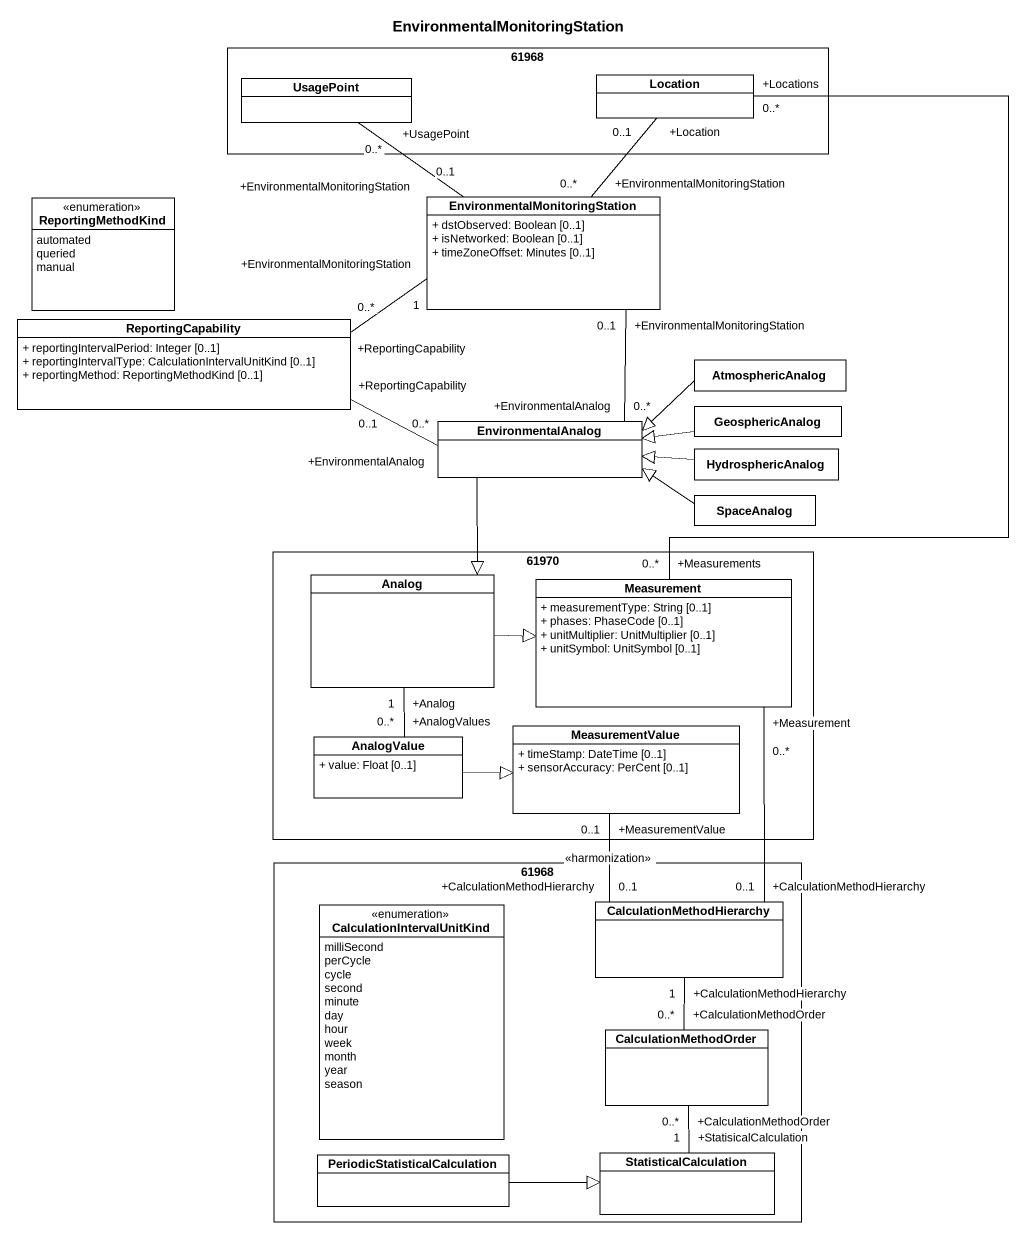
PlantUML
@startuml
title EnvironmentalMonitoringStation
hide circle
hide empty members
skinparam classAttributeIconSize 0
rectangle "61968" as r61968 {
  class UsagePoint
  class Location
}
enum ReportingMethodKind {
  automated
  queried
  manual
}
class "EnvironmentalMonitoringStation" as EnvironmentalMonitoringStati {
  + dstObserved: Boolean [0..1]
  + isNetworked: Boolean [0..1]
  + timeZoneOffset: Minutes [0..1]
}
class ReportingCapability {
  + reportingIntervalPeriod: Integer [0..1]
  + reportingIntervalType: CalculationIntervalUnitKind [0..1]
  + reportingMethod: ReportingMethodKind [0..1]
}
class AtmosphericAnalog
class GeosphericAnalog
class EnvironmentalAnalog
class HydrosphericAnalog
class SpaceAnalog
rectangle "61970" as r61970 {
  class Analog
  class Measurement {
    + measurementType: String [0..1]
    + phases: PhaseCode [0..1]
    + unitMultiplier: UnitMultiplier [0..1]
    + unitSymbol: UnitSymbol [0..1]
  }
  class AnalogValue {
    + value: Float [0..1]
  }
  class MeasurementValue {
    + timeStamp: DateTime [0..1]
    + sensorAccuracy: PerCent [0..1]
  }
}
rectangle "61968" as r61968_2 {
  enum CalculationIntervalUnitKind {
    milliSecond
    perCycle
    cycle
    second
    minute
    day
    hour
    week
    month
    year
    season
  }
  class CalculationMethodHierarchy
  class CalculationMethodOrder
  class "PeriodicStatisticalCalculation" as PeriodicStatisticalCalculati
  class StatisticalCalculation
}
Location "+Locations\n0..*" -- "+Measurements\n0..*" Measurement
EnvironmentalMonitoringStati "+EnvironmentalMonitoringStation\n0..1" -up- "+UsagePoint\n0..*" UsagePoint
EnvironmentalMonitoringStati "+EnvironmentalMonitoringStation\n0..*" -up- "+Location\n0..1" Location
ReportingCapability "+ReportingCapability\n0..*" -right- "+EnvironmentalMonitoringStation\n1" EnvironmentalMonitoringStati
AtmosphericAnalog -left-|> EnvironmentalAnalog
GeosphericAnalog -left-|> EnvironmentalAnalog
EnvironmentalAnalog "+EnvironmentalAnalog\n0..*" -up- "+EnvironmentalMonitoringStation\n0..1" EnvironmentalMonitoringStati
EnvironmentalAnalog "+EnvironmentalAnalog\n0..*" -left- "+ReportingCapability\n0..1" ReportingCapability
EnvironmentalAnalog --|> Analog
HydrosphericAnalog -left-|> EnvironmentalAnalog
SpaceAnalog -left-|> EnvironmentalAnalog
Analog -right-|> Measurement
Analog "+Analog\n1" -- "+AnalogValues\n0..*" AnalogValue
Measurement "+Measurement\n0..*" -- "+CalculationMethodHierarchy\n0..1" CalculationMethodHierarchy
AnalogValue -right-|> MeasurementValue
CalculationMethodHierarchy "+CalculationMethodHierarchy\n0..1" -up- "+MeasurementValue\n0..1" MeasurementValue : <<harmonization>>
CalculationMethodOrder "+CalculationMethodOrder\n0..*" -up- "+CalculationMethodHierarchy\n1" CalculationMethodHierarchy
PeriodicStatisticalCalculati -right-|> StatisticalCalculation
StatisticalCalculation "+StatisicalCalculation\n1" -up- "+CalculationMethodOrder\n0..*" CalculationMethodOrder
@enduml
